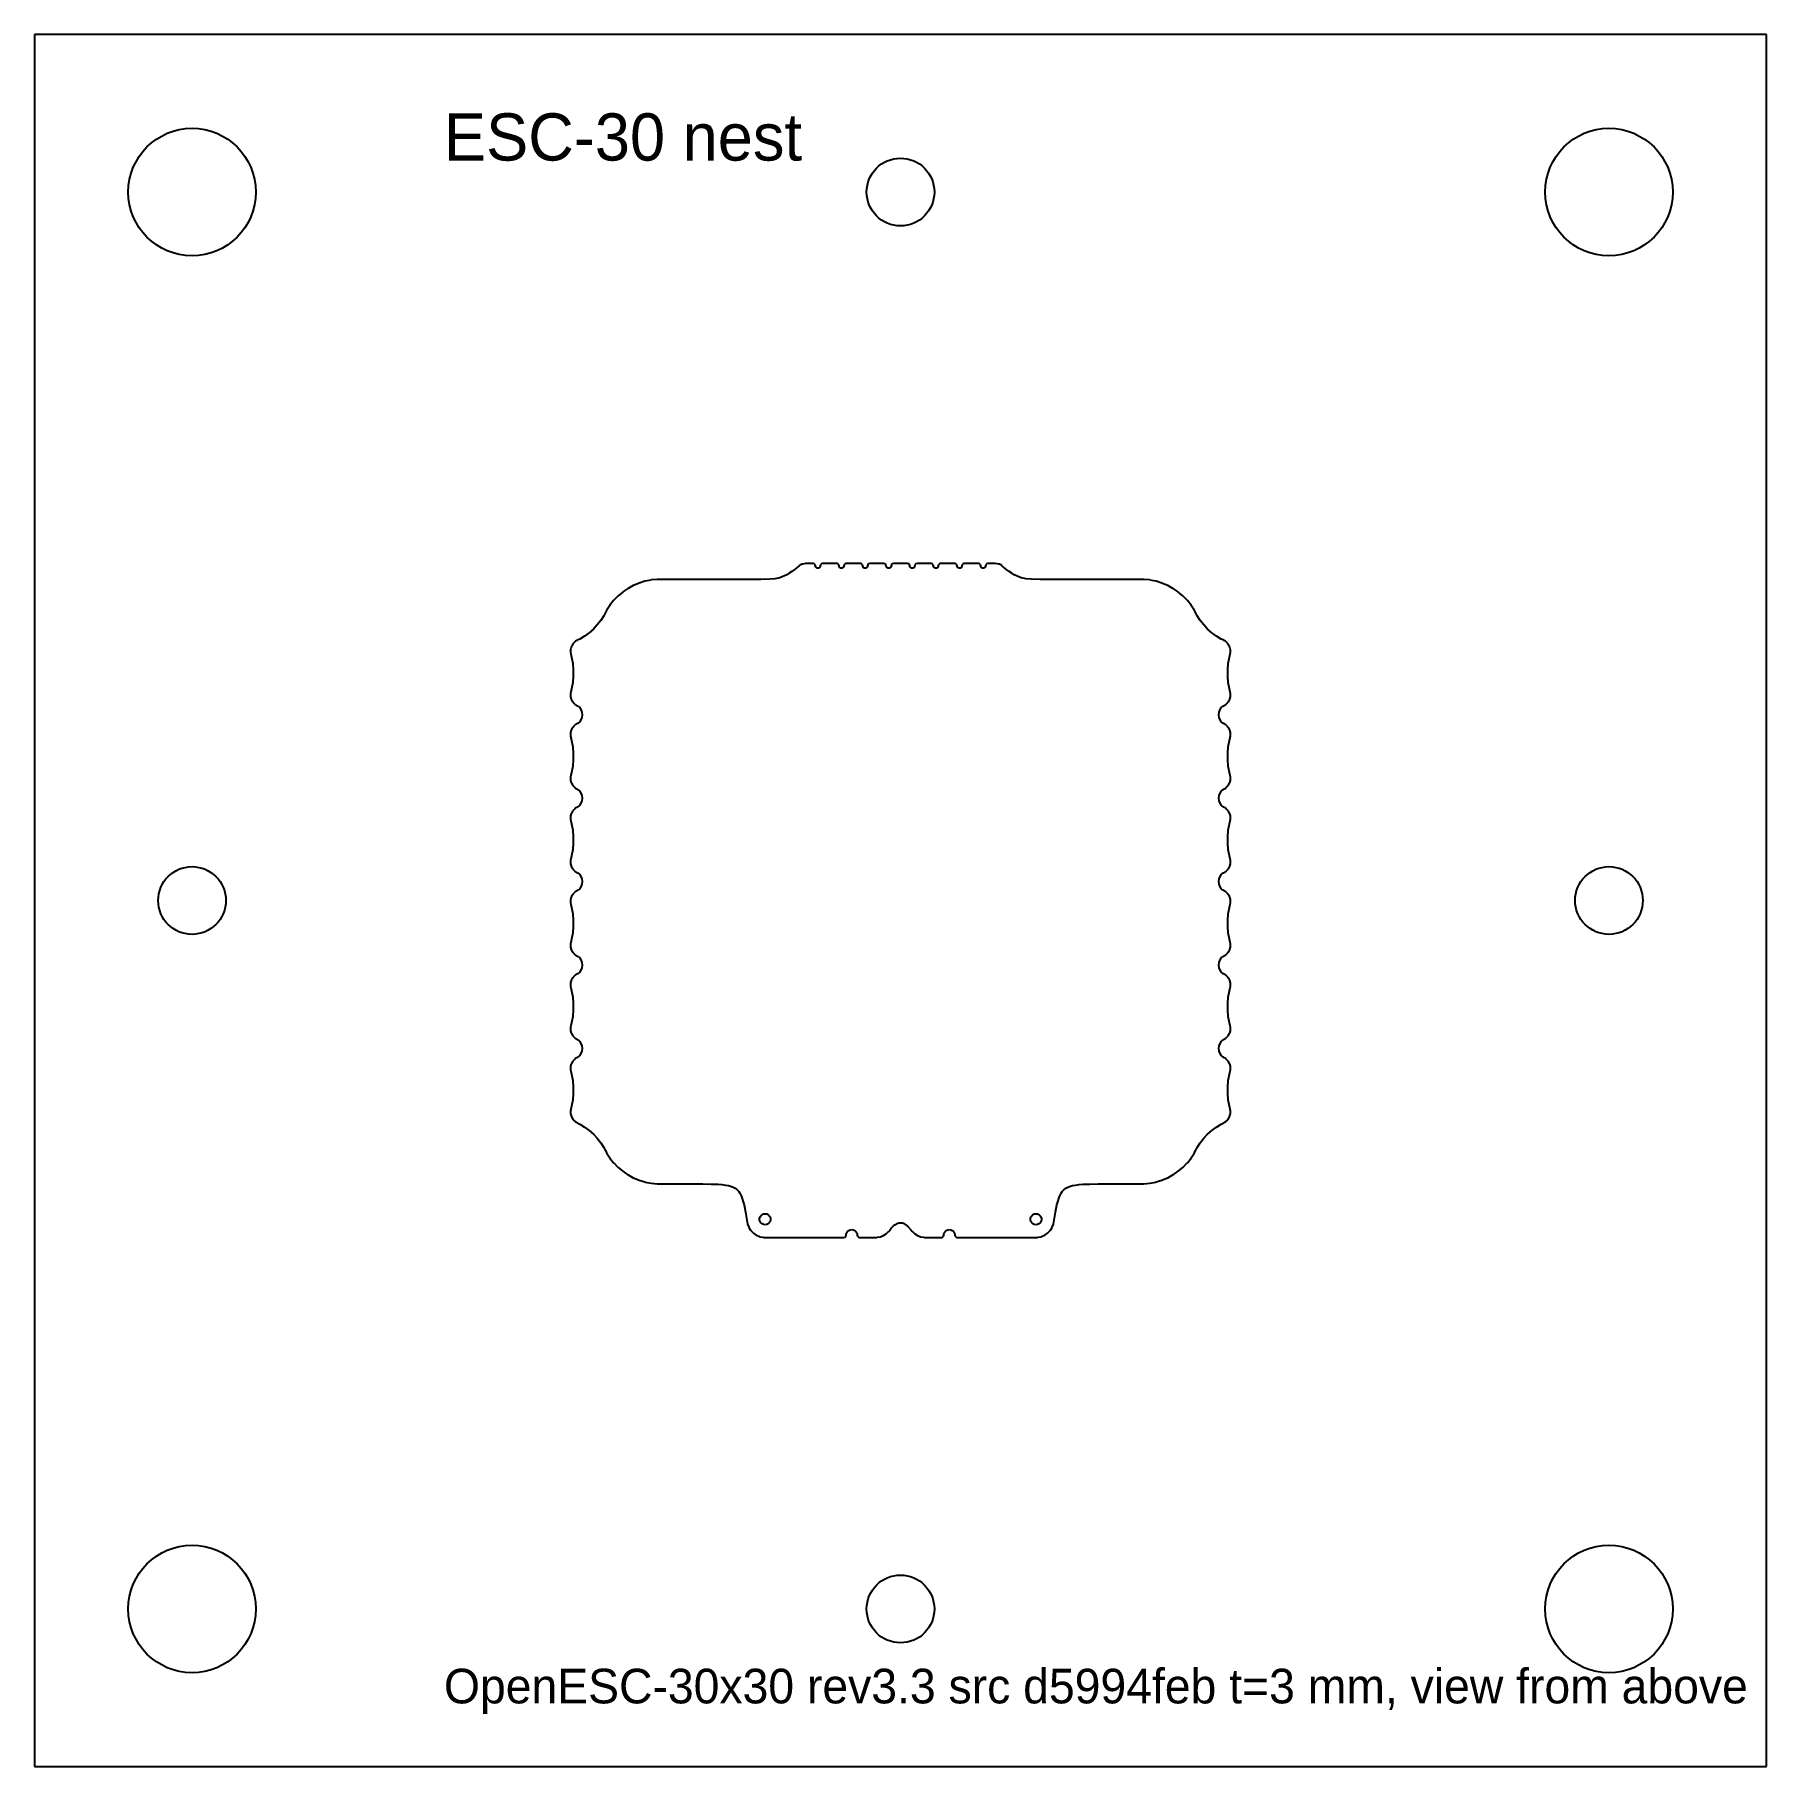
# Model space of a CAD drawing. Header units: millimetres. Extents: x -55 to 55, y -55 to 55.
import ezdxf

# ---------------------------------------------------------------- set-up
doc = ezdxf.new("R2010")
doc.units = ezdxf.units.MM

msp = doc.modelspace()

# ---------------------------------------------------------------- linework, layer by layer
at = {"layer": 'CUT'}
for p, q in [((55, 55), (-55, 55)), ((-55, 55), (-55, -55)), ((55, -55), (55, 55)), ((-6.75, 21.013), (-6.906, 20.896)), ((-6.445, 21.264), (-6.75, 21.013)), ((-6.431, 21.274), (-6.445, 21.264)), ((-6.363, 21.318), (-6.431, 21.274)), ((-6.336, 21.332), (-6.363, 21.318)), ((-6.255, 21.364), (-6.336, 21.332)), ((-6.219, 21.373), (-6.255, 21.364)), ((-6.019, 21.399), (-6.219, 21.373)), ((-6, 21.4), (-6.019, 21.399)), ((-5.55, 21.4), (-6, 21.4)), ((-5.481, 21.383), (-5.55, 21.4)), ((-5.423, 21.331), (-5.481, 21.383)), ((-5.4, 21.257), (-5.423, 21.331)), ((-5.399, 21.227), (-5.4, 21.257)), ((-5.38, 21.175), (-5.399, 21.227)), ((-5.346, 21.135), (-5.38, 21.175)), ((-5.301, 21.109), (-5.346, 21.135)), ((-5.25, 21.1), (-5.301, 21.109)), ((-5.199, 21.109), (-5.25, 21.1)), ((-5.154, 21.135), (-5.199, 21.109)), ((-5.12, 21.175), (-5.154, 21.135)), ((-5.101, 21.227), (-5.12, 21.175)), ((-5.1, 21.257), (-5.101, 21.227)), ((-5.08, 21.325), (-5.1, 21.257)), ((-5.025, 21.38), (-5.08, 21.325)), ((-4.95, 21.4), (-5.025, 21.38)), ((-4.05, 21.4), (-4.95, 21.4)), ((-3.981, 21.383), (-4.05, 21.4)), ((-3.923, 21.331), (-3.981, 21.383)), ((-3.9, 21.257), (-3.923, 21.331)), ((-3.899, 21.227), (-3.9, 21.257)), ((-3.88, 21.175), (-3.899, 21.227)), ((-3.846, 21.135), (-3.88, 21.175)), ((-3.801, 21.109), (-3.846, 21.135)), ((-3.75, 21.1), (-3.801, 21.109)), ((-3.699, 21.109), (-3.75, 21.1)), ((-3.654, 21.135), (-3.699, 21.109)), ((-3.62, 21.175), (-3.654, 21.135)), ((-3.601, 21.227), (-3.62, 21.175)), ((-3.6, 21.257), (-3.601, 21.227)), ((-3.58, 21.325), (-3.6, 21.257)), ((-3.525, 21.38), (-3.58, 21.325)), ((-3.45, 21.4), (-3.525, 21.38)), ((-2.55, 21.4), (-3.45, 21.4)), ((-2.481, 21.383), (-2.55, 21.4)), ((-2.423, 21.331), (-2.481, 21.383)), ((-2.4, 21.257), (-2.423, 21.331)), ((-2.399, 21.227), (-2.4, 21.257)), ((-2.38, 21.175), (-2.399, 21.227)), ((-2.346, 21.135), (-2.38, 21.175)), ((-2.301, 21.109), (-2.346, 21.135)), ((-2.25, 21.1), (-2.301, 21.109)), ((-2.199, 21.109), (-2.25, 21.1)), ((-2.154, 21.135), (-2.199, 21.109)), ((-2.12, 21.175), (-2.154, 21.135)), ((-2.101, 21.227), (-2.12, 21.175)), ((-2.1, 21.257), (-2.101, 21.227)), ((-2.08, 21.325), (-2.1, 21.257)), ((-2.025, 21.38), (-2.08, 21.325)), ((-1.95, 21.4), (-2.025, 21.38)), ((-1.05, 21.4), (-1.95, 21.4)), ((-0.981, 21.383), (-1.05, 21.4)), ((-0.923, 21.331), (-0.981, 21.383)), ((-0.9, 21.257), (-0.923, 21.331)), ((-0.899, 21.227), (-0.9, 21.257)), ((-0.88, 21.175), (-0.899, 21.227)), ((-0.846, 21.135), (-0.88, 21.175)), ((-0.801, 21.109), (-0.846, 21.135)), ((-0.75, 21.1), (-0.801, 21.109)), ((-0.699, 21.109), (-0.75, 21.1)), ((-0.654, 21.135), (-0.699, 21.109)), ((-0.62, 21.175), (-0.654, 21.135)), ((-0.601, 21.227), (-0.62, 21.175)), ((-0.6, 21.257), (-0.601, 21.227)), ((-0.58, 21.325), (-0.6, 21.257)), ((-0.525, 21.38), (-0.58, 21.325)), ((-0.45, 21.4), (-0.525, 21.38)), ((0.45, 21.4), (-0.45, 21.4)), ((0.519, 21.383), (0.45, 21.4)), ((0.577, 21.331), (0.519, 21.383)), ((0.6, 21.257), (0.577, 21.331)), ((0.601, 21.227), (0.6, 21.257)), ((0.62, 21.175), (0.601, 21.227)), ((0.654, 21.135), (0.62, 21.175)), ((0.699, 21.109), (0.654, 21.135)), ((0.75, 21.1), (0.699, 21.109)), ((0.801, 21.109), (0.75, 21.1)), ((0.846, 21.135), (0.801, 21.109)), ((0.88, 21.175), (0.846, 21.135)), ((0.899, 21.227), (0.88, 21.175)), ((0.9, 21.257), (0.899, 21.227)), ((0.92, 21.325), (0.9, 21.257)), ((0.975, 21.38), (0.92, 21.325)), ((1.05, 21.4), (0.975, 21.38)), ((1.95, 21.4), (1.05, 21.4)), ((2.019, 21.383), (1.95, 21.4)), ((2.077, 21.331), (2.019, 21.383)), ((2.1, 21.257), (2.077, 21.331)), ((2.101, 21.227), (2.1, 21.257)), ((2.12, 21.175), (2.101, 21.227)), ((2.154, 21.135), (2.12, 21.175)), ((2.199, 21.109), (2.154, 21.135)), ((2.25, 21.1), (2.199, 21.109)), ((2.301, 21.109), (2.25, 21.1)), ((2.346, 21.135), (2.301, 21.109)), ((2.38, 21.175), (2.346, 21.135)), ((2.399, 21.227), (2.38, 21.175)), ((2.4, 21.257), (2.399, 21.227)), ((2.42, 21.325), (2.4, 21.257)), ((2.475, 21.38), (2.42, 21.325)), ((2.55, 21.4), (2.475, 21.38)), ((3.45, 21.4), (2.55, 21.4)), ((3.519, 21.383), (3.45, 21.4)), ((3.577, 21.331), (3.519, 21.383)), ((3.6, 21.257), (3.577, 21.331)), ((3.601, 21.227), (3.6, 21.257)), ((3.62, 21.175), (3.601, 21.227)), ((3.654, 21.135), (3.62, 21.175)), ((3.699, 21.109), (3.654, 21.135)), ((3.75, 21.1), (3.699, 21.109)), ((3.801, 21.109), (3.75, 21.1)), ((3.846, 21.135), (3.801, 21.109)), ((3.88, 21.175), (3.846, 21.135)), ((3.899, 21.227), (3.88, 21.175)), ((3.9, 21.257), (3.899, 21.227)), ((3.92, 21.325), (3.9, 21.257)), ((3.975, 21.38), (3.92, 21.325)), ((4.05, 21.4), (3.975, 21.38)), ((4.95, 21.4), (4.05, 21.4)), ((5.019, 21.383), (4.95, 21.4)), ((5.077, 21.331), (5.019, 21.383)), ((5.1, 21.257), (5.077, 21.331)), ((5.101, 21.227), (5.1, 21.257)), ((5.12, 21.175), (5.101, 21.227)), ((5.154, 21.135), (5.12, 21.175)), ((5.199, 21.109), (5.154, 21.135)), ((5.25, 21.1), (5.199, 21.109)), ((5.301, 21.109), (5.25, 21.1)), ((5.346, 21.135), (5.301, 21.109)), ((5.38, 21.175), (5.346, 21.135)), ((5.399, 21.227), (5.38, 21.175)), ((5.4, 21.257), (5.399, 21.227)), ((5.42, 21.325), (5.4, 21.257)), ((5.475, 21.38), (5.42, 21.325)), ((5.55, 21.4), (5.475, 21.38)), ((6, 21.4), (5.55, 21.4)), ((6.015, 21.399), (6, 21.4)), ((6.134, 21.387), (6.015, 21.399)), ((6.146, 21.385), (6.134, 21.387)), ((6.247, 21.366), (6.146, 21.385)), ((6.281, 21.355), (6.247, 21.366)), ((6.367, 21.316), (6.281, 21.355)), ((6.391, 21.303), (6.367, 21.316)), ((6.434, 21.272), (6.391, 21.303)), ((6.443, 21.265), (6.434, 21.272)), ((6.444, 21.265), (6.443, 21.265)), ((6.75, 21.013), (6.444, 21.265)), ((6.906, 20.896), (6.75, 21.013)), ((-17.319, 19.817), (-17.633, 19.603)), ((-17.307, 19.825), (-17.319, 19.817)), ((-16.973, 20.007), (-17.307, 19.825)), ((-16.96, 20.013), (-16.973, 20.007)), ((-16.61, 20.161), (-16.96, 20.013)), ((-16.596, 20.166), (-16.61, 20.161)), ((-16.234, 20.278), (-16.596, 20.166)), ((-16.219, 20.282), (-16.234, 20.278)), ((-15.847, 20.357), (-16.219, 20.282)), ((-15.832, 20.359), (-15.847, 20.357)), ((-15.455, 20.397), (-15.832, 20.359)), ((-15.442, 20.398), (-15.455, 20.397)), ((-15.252, 20.4), (-15.442, 20.398)), ((-15.25, 20.4), (-15.252, 20.4)), ((-8.876, 20.4), (-15.25, 20.4)), ((-8.306, 20.41), (-8.876, 20.4)), ((-7.991, 20.426), (-8.306, 20.41)), ((-7.771, 20.466), (-7.991, 20.426)), ((-7.664, 20.497), (-7.771, 20.466)), ((-7.519, 20.551), (-7.664, 20.497)), ((-7.372, 20.617), (-7.519, 20.551)), ((-7.218, 20.697), (-7.372, 20.617)), ((-7.07, 20.785), (-7.218, 20.697)), ((-6.906, 20.896), (-7.07, 20.785)), ((7.07, 20.785), (6.906, 20.896)), ((7.218, 20.697), (7.07, 20.785)), ((7.372, 20.617), (7.218, 20.697)), ((7.519, 20.551), (7.372, 20.617)), ((7.664, 20.497), (7.519, 20.551)), ((7.771, 20.466), (7.664, 20.497)), ((7.991, 20.426), (7.771, 20.466)), ((8.306, 20.41), (7.991, 20.426)), ((8.876, 20.4), (8.306, 20.41)), ((15.25, 20.4), (8.876, 20.4)), ((15.252, 20.4), (15.25, 20.4)), ((15.442, 20.398), (15.252, 20.4)), ((15.455, 20.397), (15.442, 20.398)), ((15.832, 20.359), (15.455, 20.397)), ((15.847, 20.357), (15.832, 20.359)), ((16.219, 20.282), (15.847, 20.357)), ((16.234, 20.278), (16.219, 20.282)), ((16.596, 20.166), (16.234, 20.278)), ((16.61, 20.161), (16.596, 20.166)), ((16.96, 20.013), (16.61, 20.161)), ((16.973, 20.007), (16.96, 20.013)), ((17.307, 19.825), (16.973, 20.007)), ((17.319, 19.817), (17.307, 19.825)), ((17.633, 19.603), (17.319, 19.817)), ((-18.466, 18.747), (-18.671, 18.428)), ((-18.457, 18.76), (-18.466, 18.747)), ((-18.221, 19.057), (-18.457, 18.76)), ((-18.211, 19.068), (-18.221, 19.057)), ((-17.946, 19.34), (-18.211, 19.068)), ((-17.935, 19.35), (-17.946, 19.34)), ((-17.645, 19.594), (-17.935, 19.35)), ((-17.633, 19.603), (-17.645, 19.594)), ((17.645, 19.594), (17.633, 19.603)), ((17.935, 19.35), (17.645, 19.594)), ((17.946, 19.34), (17.935, 19.35)), ((18.211, 19.068), (17.946, 19.34)), ((18.221, 19.057), (18.211, 19.068)), ((18.457, 18.76), (18.221, 19.057)), ((18.466, 18.747), (18.457, 18.76)), ((18.671, 18.428), (18.466, 18.747)), ((-19.043, 17.786), (-19.263, 17.502)), ((-18.85, 18.09), (-19.043, 17.786)), ((-18.766, 18.249), (-18.85, 18.09)), ((-18.678, 18.417), (-18.766, 18.249)), ((-18.766, 18.249), (-18.766, 18.249)), ((-18.671, 18.428), (-18.678, 18.417)), ((18.678, 18.417), (18.671, 18.428)), ((18.766, 18.249), (18.678, 18.417)), ((18.767, 18.249), (18.766, 18.249)), ((18.85, 18.09), (18.767, 18.249)), ((19.043, 17.786), (18.85, 18.09)), ((19.263, 17.502), (19.043, 17.786)), ((-20.538, 16.524), (-20.612, 16.486)), ((-20.536, 16.526), (-20.538, 16.524)), ((-20.374, 16.605), (-20.536, 16.526)), ((-20.065, 16.79), (-20.374, 16.605)), ((-19.776, 17.002), (-20.065, 16.79)), ((-19.508, 17.24), (-19.776, 17.002)), ((-19.263, 17.502), (-19.508, 17.24)), ((19.508, 17.24), (19.263, 17.502)), ((19.776, 17.002), (19.508, 17.24)), ((20.065, 16.79), (19.776, 17.002)), ((20.374, 16.605), (20.065, 16.79)), ((20.536, 16.526), (20.374, 16.605)), ((20.538, 16.524), (20.536, 16.526)), ((20.612, 16.486), (20.538, 16.524)), ((-20.956, 15.95), (-20.959, 15.784)), ((-20.959, 15.784), (-20.956, 15.748)), ((-20.949, 15.99), (-20.956, 15.95)), ((-20.956, 15.748), (-20.938, 15.667)), ((-20.9, 16.149), (-20.949, 15.99)), ((-20.938, 15.667), (-20.937, 15.664)), ((-20.937, 15.664), (-20.888, 15.465)), ((-20.883, 16.186), (-20.9, 16.149)), ((-20.888, 15.465), (-20.819, 15.061)), ((-20.793, 16.325), (-20.883, 16.186)), ((-20.766, 16.356), (-20.793, 16.325)), ((-20.642, 16.466), (-20.766, 16.356)), ((-20.612, 16.486), (-20.642, 16.466)), ((20.642, 16.466), (20.612, 16.486)), ((20.766, 16.356), (20.642, 16.466)), ((20.793, 16.325), (20.766, 16.356)), ((20.883, 16.186), (20.793, 16.325)), ((20.819, 15.061), (20.888, 15.465)), ((20.9, 16.149), (20.883, 16.186)), ((20.888, 15.465), (20.937, 15.664)), ((20.949, 15.99), (20.9, 16.149)), ((20.937, 15.664), (20.938, 15.667)), ((20.938, 15.667), (20.956, 15.748)), ((20.956, 15.95), (20.949, 15.99)), ((20.959, 15.784), (20.956, 15.95)), ((20.956, 15.748), (20.959, 15.784)), ((-20.819, 15.061), (-20.785, 14.654)), ((-20.785, 14.654), (-20.785, 14.246)), ((20.785, 14.654), (20.819, 15.061)), ((20.785, 14.246), (20.785, 14.654)), ((-20.938, 13.233), (-20.955, 13.157)), ((-20.937, 13.236), (-20.938, 13.233)), ((-20.888, 13.435), (-20.937, 13.236)), ((-20.819, 13.839), (-20.888, 13.435)), ((-20.785, 14.246), (-20.819, 13.839)), ((20.819, 13.839), (20.785, 14.246)), ((20.888, 13.435), (20.819, 13.839)), ((20.937, 13.236), (20.888, 13.435)), ((20.938, 13.233), (20.937, 13.236)), ((20.955, 13.157), (20.938, 13.233)), ((-20.955, 13.157), (-20.958, 13.123)), ((-20.958, 13.123), (-20.958, 12.968)), ((-20.958, 12.968), (-20.952, 12.93)), ((-20.952, 12.93), (-20.912, 12.78)), ((-20.912, 12.78), (-20.897, 12.744)), ((-20.897, 12.744), (-20.819, 12.61)), ((-20.819, 12.61), (-20.796, 12.579)), ((-20.796, 12.579), (-20.687, 12.469)), ((-20.687, 12.469), (-20.656, 12.445)), ((-20.656, 12.445), (-20.522, 12.366)), ((-20.522, 12.366), (-20.491, 12.352)), ((-20.491, 12.352), (-20.452, 12.34)), ((-20.452, 12.34), (-20.444, 12.332)), ((-20.444, 12.332), (-20.386, 12.271)), ((-20.386, 12.271), (-20.295, 12.126)), ((-20.295, 12.126), (-20.24, 11.967)), ((20.24, 11.967), (20.295, 12.126)), ((20.295, 12.126), (20.386, 12.271)), ((20.386, 12.271), (20.444, 12.332)), ((20.444, 12.332), (20.452, 12.34)), ((20.452, 12.34), (20.491, 12.352)), ((20.491, 12.352), (20.522, 12.366)), ((20.522, 12.366), (20.656, 12.445)), ((20.656, 12.445), (20.687, 12.469)), ((20.687, 12.469), (20.796, 12.579)), ((20.796, 12.579), (20.819, 12.61)), ((20.819, 12.61), (20.897, 12.744)), ((20.897, 12.744), (20.912, 12.78)), ((20.912, 12.78), (20.952, 12.93)), ((20.952, 12.93), (20.958, 12.968)), ((20.958, 13.123), (20.955, 13.157)), ((20.958, 12.968), (20.958, 13.123)), ((-20.796, 11.021), (-20.819, 10.99)), ((-20.687, 11.131), (-20.796, 11.021)), ((-20.656, 11.155), (-20.687, 11.131)), ((-20.522, 11.234), (-20.656, 11.155)), ((-20.491, 11.248), (-20.522, 11.234)), ((-20.452, 11.26), (-20.491, 11.248)), ((-20.444, 11.268), (-20.452, 11.26)), ((-20.386, 11.329), (-20.444, 11.268)), ((-20.295, 11.474), (-20.386, 11.329)), ((-20.24, 11.633), (-20.295, 11.474)), ((-20.24, 11.967), (-20.221, 11.8)), ((-20.221, 11.8), (-20.24, 11.633)), ((20.221, 11.8), (20.24, 11.967)), ((20.24, 11.633), (20.221, 11.8)), ((20.295, 11.474), (20.24, 11.633)), ((20.386, 11.329), (20.295, 11.474)), ((20.444, 11.268), (20.386, 11.329)), ((20.452, 11.26), (20.444, 11.268)), ((20.491, 11.248), (20.452, 11.26)), ((20.522, 11.234), (20.491, 11.248)), ((20.656, 11.155), (20.522, 11.234)), ((20.687, 11.131), (20.656, 11.155)), ((20.796, 11.021), (20.687, 11.131)), ((20.819, 10.99), (20.796, 11.021)), ((-20.952, 10.67), (-20.958, 10.632)), ((-20.958, 10.632), (-20.958, 10.477)), ((-20.958, 10.477), (-20.955, 10.443)), ((-20.955, 10.443), (-20.938, 10.367)), ((-20.912, 10.82), (-20.952, 10.67)), ((-20.938, 10.367), (-20.937, 10.364)), ((-20.937, 10.364), (-20.888, 10.165)), ((-20.897, 10.856), (-20.912, 10.82)), ((-20.819, 10.99), (-20.897, 10.856)), ((-20.888, 10.165), (-20.819, 9.761)), ((20.897, 10.856), (20.819, 10.99)), ((20.819, 9.761), (20.888, 10.165)), ((20.888, 10.165), (20.937, 10.364)), ((20.912, 10.82), (20.897, 10.856)), ((20.952, 10.67), (20.912, 10.82)), ((20.937, 10.364), (20.938, 10.367)), ((20.938, 10.367), (20.955, 10.443)), ((20.958, 10.632), (20.952, 10.67)), ((20.955, 10.443), (20.958, 10.477)), ((20.958, 10.477), (20.958, 10.632)), ((-20.819, 9.761), (-20.785, 9.354)), ((-20.785, 8.946), (-20.819, 8.539)), ((-20.785, 9.354), (-20.785, 8.946)), ((20.785, 9.354), (20.819, 9.761)), ((20.785, 8.946), (20.785, 9.354)), ((20.819, 8.539), (20.785, 8.946)), ((-20.955, 7.857), (-20.958, 7.823)), ((-20.958, 7.823), (-20.958, 7.668)), ((-20.938, 7.933), (-20.955, 7.857)), ((-20.937, 7.936), (-20.938, 7.933)), ((-20.888, 8.135), (-20.937, 7.936)), ((-20.819, 8.539), (-20.888, 8.135)), ((20.888, 8.135), (20.819, 8.539)), ((20.937, 7.936), (20.888, 8.135)), ((20.938, 7.933), (20.937, 7.936)), ((20.955, 7.857), (20.938, 7.933)), ((20.958, 7.823), (20.955, 7.857)), ((20.958, 7.668), (20.958, 7.823)), ((-20.958, 7.668), (-20.952, 7.63)), ((-20.952, 7.63), (-20.912, 7.48)), ((-20.912, 7.48), (-20.897, 7.444)), ((-20.897, 7.444), (-20.819, 7.31)), ((-20.819, 7.31), (-20.796, 7.279)), ((-20.796, 7.279), (-20.687, 7.169)), ((-20.687, 7.169), (-20.656, 7.145)), ((-20.656, 7.145), (-20.522, 7.066)), ((-20.522, 7.066), (-20.491, 7.052)), ((-20.491, 7.052), (-20.452, 7.04)), ((-20.452, 7.04), (-20.444, 7.032)), ((-20.444, 7.032), (-20.386, 6.971)), ((-20.386, 6.971), (-20.295, 6.826)), ((-20.295, 6.826), (-20.24, 6.667)), ((-20.24, 6.667), (-20.221, 6.5)), ((20.221, 6.5), (20.24, 6.667)), ((20.24, 6.667), (20.295, 6.826)), ((20.295, 6.826), (20.386, 6.971)), ((20.386, 6.971), (20.444, 7.032)), ((20.444, 7.032), (20.452, 7.04)), ((20.452, 7.04), (20.491, 7.052)), ((20.491, 7.052), (20.522, 7.066)), ((20.522, 7.066), (20.656, 7.145)), ((20.656, 7.145), (20.687, 7.169)), ((20.687, 7.169), (20.796, 7.279)), ((20.796, 7.279), (20.819, 7.31)), ((20.819, 7.31), (20.897, 7.444)), ((20.897, 7.444), (20.912, 7.48)), ((20.912, 7.48), (20.952, 7.63)), ((20.952, 7.63), (20.958, 7.668)), ((-20.912, 5.52), (-20.952, 5.37)), ((-20.897, 5.556), (-20.912, 5.52)), ((-20.819, 5.69), (-20.897, 5.556)), ((-20.796, 5.721), (-20.819, 5.69)), ((-20.687, 5.831), (-20.796, 5.721)), ((-20.656, 5.855), (-20.687, 5.831)), ((-20.522, 5.934), (-20.656, 5.855)), ((-20.491, 5.948), (-20.522, 5.934)), ((-20.452, 5.96), (-20.491, 5.948)), ((-20.444, 5.968), (-20.452, 5.96)), ((-20.386, 6.029), (-20.444, 5.968)), ((-20.295, 6.174), (-20.386, 6.029)), ((-20.24, 6.333), (-20.295, 6.174)), ((-20.221, 6.5), (-20.24, 6.333)), ((20.24, 6.333), (20.221, 6.5)), ((20.295, 6.174), (20.24, 6.333)), ((20.386, 6.029), (20.295, 6.174)), ((20.444, 5.968), (20.386, 6.029)), ((20.452, 5.96), (20.444, 5.968)), ((20.491, 5.948), (20.452, 5.96)), ((20.522, 5.934), (20.491, 5.948)), ((20.656, 5.855), (20.522, 5.934)), ((20.687, 5.831), (20.656, 5.855)), ((20.796, 5.721), (20.687, 5.831)), ((20.819, 5.69), (20.796, 5.721)), ((20.897, 5.556), (20.819, 5.69)), ((20.912, 5.52), (20.897, 5.556)), ((20.952, 5.37), (20.912, 5.52)), ((-20.952, 5.37), (-20.958, 5.332)), ((-20.958, 5.332), (-20.958, 5.177)), ((-20.958, 5.177), (-20.955, 5.143)), ((-20.955, 5.143), (-20.938, 5.067)), ((-20.938, 5.067), (-20.937, 5.064)), ((-20.937, 5.064), (-20.888, 4.865)), ((-20.888, 4.865), (-20.819, 4.461)), ((-20.819, 4.461), (-20.785, 4.054)), ((20.785, 4.054), (20.819, 4.461)), ((20.819, 4.461), (20.888, 4.865)), ((20.888, 4.865), (20.937, 5.064)), ((20.937, 5.064), (20.938, 5.067)), ((20.938, 5.067), (20.955, 5.143)), ((20.958, 5.332), (20.952, 5.37)), ((20.955, 5.143), (20.958, 5.177)), ((20.958, 5.177), (20.958, 5.332)), ((-20.785, 3.646), (-20.819, 3.239)), ((-20.785, 4.054), (-20.785, 3.646)), ((20.785, 3.646), (20.785, 4.054)), ((20.819, 3.239), (20.785, 3.646)), ((-20.955, 2.557), (-20.958, 2.523)), ((-20.958, 2.523), (-20.958, 2.368)), ((-20.958, 2.368), (-20.952, 2.33)), ((-20.938, 2.633), (-20.955, 2.557)), ((-20.952, 2.33), (-20.912, 2.18)), ((-20.937, 2.636), (-20.938, 2.633)), ((-20.888, 2.835), (-20.937, 2.636)), ((-20.819, 3.239), (-20.888, 2.835)), ((20.888, 2.835), (20.819, 3.239)), ((20.937, 2.636), (20.888, 2.835)), ((20.912, 2.18), (20.952, 2.33)), ((20.938, 2.633), (20.937, 2.636)), ((20.955, 2.557), (20.938, 2.633)), ((20.952, 2.33), (20.958, 2.368)), ((20.958, 2.523), (20.955, 2.557)), ((20.958, 2.368), (20.958, 2.523)), ((-20.912, 2.18), (-20.897, 2.144)), ((-20.897, 2.144), (-20.819, 2.01)), ((-20.819, 2.01), (-20.796, 1.979)), ((-20.796, 1.979), (-20.687, 1.869)), ((-20.687, 1.869), (-20.656, 1.845)), ((-20.656, 1.845), (-20.522, 1.766)), ((-20.522, 1.766), (-20.491, 1.752)), ((-20.491, 1.752), (-20.452, 1.74)), ((-20.452, 1.74), (-20.444, 1.732)), ((-20.444, 1.732), (-20.386, 1.671)), ((-20.386, 1.671), (-20.295, 1.526)), ((-20.295, 1.526), (-20.24, 1.367)), ((-20.24, 1.367), (-20.221, 1.2)), ((-20.221, 1.2), (-20.24, 1.033)), ((20.221, 1.2), (20.24, 1.367)), ((20.24, 1.033), (20.221, 1.2)), ((20.24, 1.367), (20.295, 1.526)), ((20.295, 1.526), (20.386, 1.671)), ((20.386, 1.671), (20.444, 1.732)), ((20.444, 1.732), (20.452, 1.74)), ((20.452, 1.74), (20.491, 1.752)), ((20.491, 1.752), (20.522, 1.766)), ((20.522, 1.766), (20.656, 1.845)), ((20.656, 1.845), (20.687, 1.869)), ((20.687, 1.869), (20.796, 1.979)), ((20.796, 1.979), (20.819, 2.01)), ((20.819, 2.01), (20.897, 2.144)), ((20.897, 2.144), (20.912, 2.18)), ((-20.952, 0.07), (-20.958, 0.032)), ((-20.958, 0.032), (-20.958, -0.123)), ((-20.912, 0.22), (-20.952, 0.07)), ((-20.897, 0.256), (-20.912, 0.22)), ((-20.819, 0.39), (-20.897, 0.256)), ((-20.796, 0.421), (-20.819, 0.39)), ((-20.687, 0.531), (-20.796, 0.421)), ((-20.656, 0.555), (-20.687, 0.531)), ((-20.522, 0.634), (-20.656, 0.555)), ((-20.491, 0.648), (-20.522, 0.634)), ((-20.452, 0.66), (-20.491, 0.648)), ((-20.444, 0.668), (-20.452, 0.66)), ((-20.386, 0.729), (-20.444, 0.668)), ((-20.295, 0.874), (-20.386, 0.729)), ((-20.24, 1.033), (-20.295, 0.874)), ((20.295, 0.874), (20.24, 1.033)), ((20.386, 0.729), (20.295, 0.874)), ((20.444, 0.668), (20.386, 0.729)), ((20.452, 0.66), (20.444, 0.668)), ((20.491, 0.648), (20.452, 0.66)), ((20.522, 0.634), (20.491, 0.648)), ((20.656, 0.555), (20.522, 0.634)), ((20.687, 0.531), (20.656, 0.555)), ((20.796, 0.421), (20.687, 0.531)), ((20.819, 0.39), (20.796, 0.421)), ((20.897, 0.256), (20.819, 0.39)), ((20.912, 0.22), (20.897, 0.256)), ((20.952, 0.07), (20.912, 0.22)), ((20.958, 0.032), (20.952, 0.07)), ((20.958, -0.123), (20.958, 0.032)), ((-20.958, -0.123), (-20.955, -0.157)), ((-20.955, -0.157), (-20.938, -0.233)), ((-20.938, -0.233), (-20.937, -0.236)), ((-20.937, -0.236), (-20.888, -0.435)), ((-20.888, -0.435), (-20.819, -0.839)), ((-20.819, -0.839), (-20.785, -1.246)), ((20.785, -1.246), (20.819, -0.839)), ((20.819, -0.839), (20.888, -0.435)), ((20.888, -0.435), (20.937, -0.236)), ((20.937, -0.236), (20.938, -0.233)), ((20.938, -0.233), (20.955, -0.157)), ((20.955, -0.157), (20.958, -0.123)), ((-20.819, -2.061), (-20.888, -2.465)), ((-20.785, -1.654), (-20.819, -2.061)), ((-20.785, -1.246), (-20.785, -1.654)), ((20.785, -1.654), (20.785, -1.246)), ((20.819, -2.061), (20.785, -1.654)), ((20.888, -2.465), (20.819, -2.061)), ((-20.955, -2.743), (-20.958, -2.777)), ((-20.958, -2.777), (-20.958, -2.932)), ((-20.958, -2.932), (-20.952, -2.97)), ((-20.938, -2.667), (-20.955, -2.743)), ((-20.952, -2.97), (-20.912, -3.12)), ((-20.937, -2.664), (-20.938, -2.667)), ((-20.888, -2.465), (-20.937, -2.664)), ((-20.912, -3.12), (-20.897, -3.156)), ((-20.897, -3.156), (-20.819, -3.29)), ((-20.819, -3.29), (-20.796, -3.321)), ((20.796, -3.321), (20.819, -3.29)), ((20.819, -3.29), (20.897, -3.156)), ((20.937, -2.664), (20.888, -2.465)), ((20.897, -3.156), (20.912, -3.12)), ((20.912, -3.12), (20.952, -2.97)), ((20.938, -2.667), (20.937, -2.664)), ((20.955, -2.743), (20.938, -2.667)), ((20.952, -2.97), (20.958, -2.932)), ((20.958, -2.777), (20.955, -2.743)), ((20.958, -2.932), (20.958, -2.777)), ((-20.796, -3.321), (-20.687, -3.431)), ((-20.687, -3.431), (-20.656, -3.455)), ((-20.656, -3.455), (-20.522, -3.534)), ((-20.522, -3.534), (-20.491, -3.548)), ((-20.491, -3.548), (-20.452, -3.56)), ((-20.452, -3.56), (-20.444, -3.568)), ((-20.444, -3.568), (-20.386, -3.629)), ((-20.386, -3.629), (-20.295, -3.774)), ((-20.295, -3.774), (-20.24, -3.933)), ((-20.24, -4.267), (-20.295, -4.426)), ((-20.24, -3.933), (-20.221, -4.1)), ((-20.221, -4.1), (-20.24, -4.267)), ((20.221, -4.1), (20.24, -3.933)), ((20.24, -4.267), (20.221, -4.1)), ((20.24, -3.933), (20.295, -3.774)), ((20.295, -4.426), (20.24, -4.267)), ((20.295, -3.774), (20.386, -3.629)), ((20.386, -3.629), (20.444, -3.568)), ((20.444, -3.568), (20.452, -3.56)), ((20.452, -3.56), (20.491, -3.548)), ((20.491, -3.548), (20.522, -3.534)), ((20.522, -3.534), (20.656, -3.455)), ((20.656, -3.455), (20.687, -3.431)), ((20.687, -3.431), (20.796, -3.321)), ((-20.952, -5.23), (-20.958, -5.268)), ((-20.958, -5.268), (-20.958, -5.423)), ((-20.958, -5.423), (-20.955, -5.457)), ((-20.955, -5.457), (-20.938, -5.533)), ((-20.912, -5.08), (-20.952, -5.23)), ((-20.897, -5.044), (-20.912, -5.08)), ((-20.819, -4.91), (-20.897, -5.044)), ((-20.796, -4.879), (-20.819, -4.91)), ((-20.687, -4.769), (-20.796, -4.879)), ((-20.656, -4.745), (-20.687, -4.769)), ((-20.522, -4.666), (-20.656, -4.745)), ((-20.491, -4.652), (-20.522, -4.666)), ((-20.452, -4.64), (-20.491, -4.652)), ((-20.444, -4.632), (-20.452, -4.64)), ((-20.386, -4.571), (-20.444, -4.632)), ((-20.295, -4.426), (-20.386, -4.571)), ((20.386, -4.571), (20.295, -4.426)), ((20.444, -4.632), (20.386, -4.571)), ((20.452, -4.64), (20.444, -4.632)), ((20.491, -4.652), (20.452, -4.64)), ((20.522, -4.666), (20.491, -4.652)), ((20.656, -4.745), (20.522, -4.666)), ((20.687, -4.769), (20.656, -4.745)), ((20.796, -4.879), (20.687, -4.769)), ((20.819, -4.91), (20.796, -4.879)), ((20.897, -5.044), (20.819, -4.91)), ((20.912, -5.08), (20.897, -5.044)), ((20.952, -5.23), (20.912, -5.08)), ((20.938, -5.533), (20.955, -5.457)), ((20.958, -5.268), (20.952, -5.23)), ((20.955, -5.457), (20.958, -5.423)), ((20.958, -5.423), (20.958, -5.268)), ((-20.938, -5.533), (-20.937, -5.536)), ((-20.937, -5.536), (-20.888, -5.735)), ((-20.888, -5.735), (-20.819, -6.139)), ((-20.819, -6.139), (-20.785, -6.546)), ((-20.785, -6.546), (-20.785, -6.954)), ((20.785, -6.546), (20.819, -6.139)), ((20.785, -6.954), (20.785, -6.546)), ((20.819, -6.139), (20.888, -5.735)), ((20.888, -5.735), (20.937, -5.536)), ((20.937, -5.536), (20.938, -5.533)), ((-20.819, -7.361), (-20.888, -7.765)), ((-20.785, -6.954), (-20.819, -7.361)), ((20.819, -7.361), (20.785, -6.954)), ((20.888, -7.765), (20.819, -7.361)), ((-20.955, -8.043), (-20.958, -8.077)), ((-20.958, -8.077), (-20.958, -8.232)), ((-20.958, -8.232), (-20.952, -8.27)), ((-20.938, -7.967), (-20.955, -8.043)), ((-20.952, -8.27), (-20.912, -8.42)), ((-20.937, -7.964), (-20.938, -7.967)), ((-20.888, -7.765), (-20.937, -7.964)), ((-20.912, -8.42), (-20.897, -8.456)), ((-20.897, -8.456), (-20.819, -8.59)), ((-20.819, -8.59), (-20.796, -8.621)), ((-20.796, -8.621), (-20.687, -8.731)), ((-20.687, -8.731), (-20.656, -8.755)), ((-20.656, -8.755), (-20.522, -8.834)), ((20.522, -8.834), (20.656, -8.755)), ((20.656, -8.755), (20.687, -8.731)), ((20.687, -8.731), (20.796, -8.621)), ((20.796, -8.621), (20.819, -8.59)), ((20.819, -8.59), (20.897, -8.456)), ((20.937, -7.964), (20.888, -7.765)), ((20.897, -8.456), (20.912, -8.42)), ((20.912, -8.42), (20.952, -8.27)), ((20.938, -7.967), (20.937, -7.964)), ((20.955, -8.043), (20.938, -7.967)), ((20.952, -8.27), (20.958, -8.232)), ((20.958, -8.077), (20.955, -8.043)), ((20.958, -8.232), (20.958, -8.077)), ((-20.522, -8.834), (-20.491, -8.848)), ((-20.491, -8.848), (-20.452, -8.86)), ((-20.452, -8.86), (-20.444, -8.868)), ((-20.444, -8.868), (-20.386, -8.929)), ((-20.386, -9.871), (-20.444, -9.932)), ((-20.386, -8.929), (-20.295, -9.074)), ((-20.295, -9.726), (-20.386, -9.871)), ((-20.295, -9.074), (-20.24, -9.233)), ((-20.24, -9.567), (-20.295, -9.726)), ((-20.24, -9.233), (-20.221, -9.4)), ((-20.221, -9.4), (-20.24, -9.567)), ((20.221, -9.4), (20.24, -9.233)), ((20.24, -9.567), (20.221, -9.4)), ((20.24, -9.233), (20.295, -9.074)), ((20.295, -9.726), (20.24, -9.567)), ((20.295, -9.074), (20.386, -8.929)), ((20.386, -9.871), (20.295, -9.726)), ((20.386, -8.929), (20.444, -8.868)), ((20.444, -9.932), (20.386, -9.871)), ((20.444, -8.868), (20.452, -8.86)), ((20.452, -8.86), (20.491, -8.848)), ((20.491, -8.848), (20.522, -8.834)), ((-20.952, -10.53), (-20.958, -10.568)), ((-20.958, -10.568), (-20.958, -10.723)), ((-20.958, -10.723), (-20.955, -10.757)), ((-20.955, -10.757), (-20.938, -10.833)), ((-20.912, -10.38), (-20.952, -10.53)), ((-20.938, -10.833), (-20.937, -10.836)), ((-20.937, -10.836), (-20.888, -11.035)), ((-20.897, -10.344), (-20.912, -10.38)), ((-20.819, -10.21), (-20.897, -10.344)), ((-20.796, -10.179), (-20.819, -10.21)), ((-20.687, -10.069), (-20.796, -10.179)), ((-20.656, -10.045), (-20.687, -10.069)), ((-20.522, -9.966), (-20.656, -10.045)), ((-20.491, -9.952), (-20.522, -9.966)), ((-20.452, -9.94), (-20.491, -9.952)), ((-20.444, -9.932), (-20.452, -9.94)), ((20.452, -9.94), (20.444, -9.932)), ((20.491, -9.952), (20.452, -9.94)), ((20.522, -9.966), (20.491, -9.952)), ((20.656, -10.045), (20.522, -9.966)), ((20.687, -10.069), (20.656, -10.045)), ((20.796, -10.179), (20.687, -10.069)), ((20.819, -10.21), (20.796, -10.179)), ((20.897, -10.344), (20.819, -10.21)), ((20.888, -11.035), (20.937, -10.836)), ((20.912, -10.38), (20.897, -10.344)), ((20.952, -10.53), (20.912, -10.38)), ((20.937, -10.836), (20.938, -10.833)), ((20.938, -10.833), (20.955, -10.757)), ((20.958, -10.568), (20.952, -10.53)), ((20.955, -10.757), (20.958, -10.723)), ((20.958, -10.723), (20.958, -10.568)), ((-20.888, -11.035), (-20.819, -11.439)), ((-20.819, -11.439), (-20.785, -11.846)), ((-20.785, -11.846), (-20.785, -12.254)), ((20.785, -11.846), (20.819, -11.439)), ((20.785, -12.254), (20.785, -11.846)), ((20.819, -11.439), (20.888, -11.035)), ((-20.888, -13.065), (-20.937, -13.264)), ((-20.819, -12.661), (-20.888, -13.065)), ((-20.785, -12.254), (-20.819, -12.661)), ((20.819, -12.661), (20.785, -12.254)), ((20.888, -13.065), (20.819, -12.661)), ((20.937, -13.264), (20.888, -13.065)), ((-20.956, -13.348), (-20.959, -13.384)), ((-20.959, -13.384), (-20.956, -13.55)), ((-20.938, -13.267), (-20.956, -13.348)), ((-20.956, -13.55), (-20.949, -13.59)), ((-20.949, -13.59), (-20.9, -13.749)), ((-20.937, -13.264), (-20.938, -13.267)), ((-20.9, -13.749), (-20.883, -13.786)), ((-20.883, -13.786), (-20.793, -13.925)), ((-20.793, -13.925), (-20.766, -13.956)), ((-20.766, -13.956), (-20.642, -14.066)), ((-20.642, -14.066), (-20.612, -14.086)), ((-20.612, -14.086), (-20.538, -14.124)), ((-20.538, -14.124), (-20.536, -14.126)), ((-20.536, -14.126), (-20.374, -14.205)), ((-20.374, -14.205), (-20.065, -14.39)), ((20.065, -14.39), (20.374, -14.205)), ((20.374, -14.205), (20.536, -14.126)), ((20.536, -14.126), (20.538, -14.124)), ((20.538, -14.124), (20.612, -14.086)), ((20.612, -14.086), (20.642, -14.066)), ((20.642, -14.066), (20.766, -13.956)), ((20.766, -13.956), (20.793, -13.925)), ((20.793, -13.925), (20.883, -13.786)), ((20.883, -13.786), (20.9, -13.749)), ((20.9, -13.749), (20.949, -13.59)), ((20.938, -13.267), (20.937, -13.264)), ((20.956, -13.348), (20.938, -13.267)), ((20.949, -13.59), (20.956, -13.55)), ((20.959, -13.384), (20.956, -13.348)), ((20.956, -13.55), (20.959, -13.384)), ((-20.065, -14.39), (-19.776, -14.602)), ((-19.776, -14.602), (-19.508, -14.84)), ((-19.508, -14.84), (-19.263, -15.102)), ((-19.263, -15.102), (-19.043, -15.386)), ((-19.043, -15.386), (-18.85, -15.69)), ((18.85, -15.69), (19.043, -15.386)), ((19.043, -15.386), (19.263, -15.102)), ((19.263, -15.102), (19.508, -14.84)), ((19.508, -14.84), (19.776, -14.602)), ((19.776, -14.602), (20.065, -14.39)), ((-18.85, -15.69), (-18.766, -15.849)), ((-18.766, -15.849), (-18.766, -15.849)), ((-18.766, -15.849), (-18.678, -16.017)), ((-18.678, -16.017), (-18.671, -16.028)), ((-18.671, -16.028), (-18.466, -16.348)), ((-18.466, -16.348), (-18.457, -16.36)), ((-18.457, -16.36), (-18.221, -16.657)), ((18.221, -16.657), (18.457, -16.36)), ((18.457, -16.36), (18.466, -16.347)), ((18.466, -16.347), (18.671, -16.028)), ((18.671, -16.028), (18.678, -16.017)), ((18.678, -16.017), (18.766, -15.849)), ((18.766, -15.849), (18.85, -15.69)), ((18.766, -15.849), (18.766, -15.849)), ((-18.221, -16.657), (-18.211, -16.668)), ((-18.211, -16.668), (-17.946, -16.94)), ((-17.946, -16.94), (-17.935, -16.95)), ((-17.935, -16.95), (-17.645, -17.194)), ((-17.645, -17.194), (-17.633, -17.203)), ((-17.633, -17.203), (-17.319, -17.417)), ((-17.319, -17.417), (-17.307, -17.425)), ((-17.307, -17.425), (-16.973, -17.607)), ((16.973, -17.607), (17.307, -17.425)), ((17.307, -17.425), (17.319, -17.417)), ((17.319, -17.417), (17.633, -17.203)), ((17.633, -17.203), (17.645, -17.194)), ((17.645, -17.194), (17.935, -16.95)), ((17.935, -16.95), (17.946, -16.94)), ((17.946, -16.94), (18.211, -16.668)), ((18.211, -16.668), (18.221, -16.657)), ((-16.973, -17.607), (-16.96, -17.613)), ((-16.96, -17.613), (-16.61, -17.761)), ((-16.61, -17.761), (-16.596, -17.766)), ((-16.596, -17.766), (-16.234, -17.878)), ((-16.234, -17.878), (-16.219, -17.882)), ((-16.219, -17.882), (-15.847, -17.957)), ((-15.847, -17.957), (-15.832, -17.959)), ((-15.832, -17.959), (-15.455, -17.997)), ((-15.455, -17.997), (-15.442, -17.998)), ((-15.442, -17.998), (-15.252, -18)), ((-15.252, -18), (-15.25, -18)), ((-15.25, -18), (-12.556, -18)), ((-12.556, -18), (-12.037, -18.009)), ((-12.037, -18.009), (-11.588, -18.025)), ((-11.588, -18.025), (-11.342, -18.044)), ((-11.342, -18.044), (-11.119, -18.074)), ((-11.119, -18.074), (-10.921, -18.113)), ((-10.921, -18.113), (-10.728, -18.166)), ((-10.728, -18.166), (-10.674, -18.186)), ((-10.674, -18.186), (-10.506, -18.272)), ((-10.506, -18.272), (-10.399, -18.349)), ((-10.399, -18.349), (-10.333, -18.411)), ((-10.333, -18.411), (-10.273, -18.482)), ((-10.273, -18.482), (-10.205, -18.587)), ((-10.205, -18.587), (-10.104, -18.806)), ((10.104, -18.806), (10.206, -18.587)), ((10.206, -18.587), (10.273, -18.482)), ((10.273, -18.482), (10.333, -18.411)), ((10.333, -18.411), (10.399, -18.349)), ((10.399, -18.349), (10.506, -18.272)), ((10.506, -18.272), (10.674, -18.186)), ((10.674, -18.186), (10.728, -18.166)), ((10.728, -18.166), (10.921, -18.113)), ((10.921, -18.113), (11.119, -18.074)), ((11.119, -18.074), (11.342, -18.044)), ((11.342, -18.044), (11.588, -18.025)), ((11.588, -18.025), (12.037, -18.009)), ((12.037, -18.009), (12.556, -18)), ((12.556, -18), (15.25, -18)), ((15.25, -18), (15.252, -18)), ((15.252, -18), (15.442, -17.998)), ((15.442, -17.998), (15.455, -17.997)), ((15.455, -17.997), (15.832, -17.959)), ((15.832, -17.959), (15.847, -17.957)), ((15.847, -17.957), (16.219, -17.882)), ((16.219, -17.882), (16.234, -17.878)), ((16.234, -17.878), (16.596, -17.766)), ((16.596, -17.766), (16.61, -17.761)), ((16.61, -17.761), (16.96, -17.613)), ((16.96, -17.613), (16.973, -17.607)), ((-10.104, -18.806), (-9.99, -19.143)), ((-9.99, -19.143), (-9.936, -19.341)), ((-9.936, -19.341), (-9.838, -19.805)), ((9.838, -19.805), (9.936, -19.341)), ((9.936, -19.341), (9.99, -19.143)), ((9.99, -19.143), (10.104, -18.806)), ((-9.838, -19.805), (-9.737, -20.424)), ((-9.737, -20.424), (-9.737, -20.424)), ((-9.737, -20.424), (-9.736, -20.426)), ((-9.736, -20.426), (-9.719, -20.526)), ((-9.719, -20.526), (-9.712, -20.552)), ((-9.712, -20.552), (-9.642, -20.743)), ((-9.642, -20.743), (-9.628, -20.77)), ((-9.628, -20.77), (-9.521, -20.942)), ((-8.95, -20.25), (-8.948, -20.203)), ((-8.948, -20.297), (-8.95, -20.25)), ((-8.948, -20.203), (-8.919, -20.104)), ((-8.919, -20.396), (-8.948, -20.297)), ((-8.919, -20.104), (-8.865, -20.02)), ((-8.865, -20.48), (-8.919, -20.396)), ((-8.865, -20.02), (-8.79, -19.955)), ((-8.79, -20.545), (-8.865, -20.48)), ((-8.79, -19.955), (-8.699, -19.913)), ((-8.699, -20.587), (-8.79, -20.545)), ((-8.699, -19.913), (-8.6, -19.899)), ((-8.6, -20.601), (-8.699, -20.587)), ((-8.6, -19.899), (-8.501, -19.913)), ((-8.501, -20.587), (-8.6, -20.601)), ((-8.501, -19.913), (-8.41, -19.955)), ((-8.41, -20.545), (-8.501, -20.587)), ((-8.41, -19.955), (-8.335, -20.02)), ((-8.335, -20.48), (-8.41, -20.545)), ((-8.335, -20.02), (-8.281, -20.104)), ((-8.281, -20.396), (-8.335, -20.48)), ((-8.281, -20.104), (-8.253, -20.2)), ((-8.253, -20.3), (-8.281, -20.396)), ((-8.253, -20.2), (-8.253, -20.3)), ((-3.199, -20.913), (-3.1, -20.899)), ((-3.1, -20.899), (-3.001, -20.913)), ((-0.683, -20.944), (-0.583, -20.821)), ((-0.583, -20.821), (-0.443, -20.675)), ((-0.443, -20.675), (-0.366, -20.611)), ((-0.366, -20.611), (-0.205, -20.513)), ((-0.205, -20.513), (-0.166, -20.496)), ((-0.166, -20.496), (-0.114, -20.48)), ((-0.114, -20.48), (-0.06, -20.471)), ((-0.06, -20.471), (-0.034, -20.469)), ((-0.034, -20.469), (0.046, -20.472)), ((0.046, -20.472), (0.123, -20.483)), ((0.123, -20.483), (0.184, -20.5)), ((0.184, -20.5), (0.227, -20.519)), ((0.227, -20.519), (0.277, -20.55)), ((0.277, -20.55), (0.363, -20.619)), ((0.363, -20.619), (0.463, -20.714)), ((0.463, -20.714), (0.686, -20.948)), ((3.001, -20.913), (3.1, -20.899)), ((3.1, -20.899), (3.199, -20.913)), ((8.25, -20.25), (8.252, -20.203)), ((8.252, -20.297), (8.25, -20.25)), ((8.252, -20.203), (8.281, -20.104)), ((8.281, -20.396), (8.252, -20.297)), ((8.281, -20.104), (8.335, -20.02)), ((8.335, -20.48), (8.281, -20.396)), ((8.335, -20.02), (8.41, -19.955)), ((8.41, -20.545), (8.335, -20.48)), ((8.41, -19.955), (8.501, -19.913)), ((8.501, -20.587), (8.41, -20.545)), ((8.501, -19.913), (8.6, -19.899)), ((8.6, -20.601), (8.501, -20.587)), ((8.6, -19.899), (8.699, -19.913)), ((8.699, -20.587), (8.6, -20.601)), ((8.699, -19.913), (8.79, -19.955)), ((8.79, -20.545), (8.699, -20.587)), ((8.79, -19.955), (8.865, -20.02)), ((8.865, -20.48), (8.79, -20.545)), ((8.865, -20.02), (8.919, -20.104)), ((8.919, -20.396), (8.865, -20.48)), ((8.919, -20.104), (8.947, -20.2)), ((8.947, -20.3), (8.919, -20.396)), ((8.947, -20.2), (8.947, -20.3)), ((9.521, -20.942), (9.628, -20.77)), ((9.628, -20.77), (9.642, -20.743)), ((9.642, -20.743), (9.712, -20.552)), ((9.712, -20.552), (9.719, -20.526)), ((9.719, -20.526), (9.736, -20.426)), ((9.736, -20.426), (9.737, -20.424)), ((9.737, -20.424), (9.838, -19.805)), ((9.737, -20.424), (9.737, -20.424)), ((-9.521, -20.942), (-9.502, -20.966)), ((-9.502, -20.966), (-9.363, -21.114)), ((-9.363, -21.114), (-9.339, -21.133)), ((-9.339, -21.133), (-9.173, -21.25)), ((-9.173, -21.25), (-9.146, -21.264)), ((-9.146, -21.264), (-8.96, -21.345)), ((-8.96, -21.345), (-8.931, -21.354)), ((-8.931, -21.354), (-8.732, -21.395)), ((-8.732, -21.395), (-8.705, -21.398)), ((-8.705, -21.398), (-8.604, -21.4)), ((-8.604, -21.4), (-8.6, -21.4)), ((-8.6, -21.4), (-3.6, -21.4)), ((-3.6, -21.4), (-3.525, -21.38)), ((-3.525, -21.38), (-3.47, -21.325)), ((-3.47, -21.325), (-3.45, -21.255)), ((-3.45, -21.255), (-3.448, -21.203)), ((-3.448, -21.203), (-3.419, -21.104)), ((-3.419, -21.104), (-3.365, -21.02)), ((-3.365, -21.02), (-3.29, -20.955)), ((-3.29, -20.955), (-3.199, -20.913)), ((-3.001, -20.913), (-2.91, -20.955)), ((-2.91, -20.955), (-2.835, -21.02)), ((-2.835, -21.02), (-2.781, -21.104)), ((-2.781, -21.104), (-2.752, -21.203)), ((-2.752, -21.203), (-2.75, -21.255)), ((-2.75, -21.255), (-2.727, -21.33)), ((-2.727, -21.33), (-2.67, -21.382)), ((-2.67, -21.382), (-2.6, -21.4)), ((-2.6, -21.4), (-1.6, -21.4)), ((-1.6, -21.4), (-1.597, -21.4)), ((-1.597, -21.4), (-1.504, -21.398)), ((-1.504, -21.398), (-1.48, -21.395)), ((-1.48, -21.395), (-1.297, -21.361)), ((-1.297, -21.361), (-1.27, -21.354)), ((-1.27, -21.354), (-1.097, -21.286)), ((-1.097, -21.286), (-1.073, -21.274)), ((-1.073, -21.274), (-0.915, -21.176)), ((-0.915, -21.176), (-0.893, -21.159)), ((-0.893, -21.159), (-0.756, -21.034)), ((-0.756, -21.034), (-0.739, -21.016)), ((-0.739, -21.016), (-0.683, -20.944)), ((0.686, -20.948), (0.739, -21.016)), ((0.739, -21.016), (0.756, -21.034)), ((0.756, -21.034), (0.893, -21.159)), ((0.893, -21.159), (0.915, -21.176)), ((0.915, -21.176), (1.073, -21.274)), ((1.073, -21.274), (1.097, -21.286)), ((1.097, -21.286), (1.27, -21.354)), ((1.27, -21.354), (1.297, -21.361)), ((1.297, -21.361), (1.48, -21.395)), ((1.48, -21.395), (1.504, -21.398)), ((1.504, -21.398), (1.597, -21.4)), ((1.597, -21.4), (1.6, -21.4)), ((1.6, -21.4), (2.6, -21.4)), ((2.6, -21.4), (2.675, -21.38)), ((2.675, -21.38), (2.73, -21.325)), ((2.73, -21.325), (2.75, -21.255)), ((2.75, -21.255), (2.752, -21.203)), ((2.752, -21.203), (2.781, -21.104)), ((2.781, -21.104), (2.835, -21.02)), ((2.835, -21.02), (2.91, -20.955)), ((2.91, -20.955), (3.001, -20.913)), ((3.199, -20.913), (3.29, -20.955)), ((3.29, -20.955), (3.365, -21.02)), ((3.365, -21.02), (3.419, -21.104)), ((3.419, -21.104), (3.448, -21.203)), ((3.448, -21.203), (3.45, -21.255)), ((3.45, -21.255), (3.473, -21.33)), ((3.473, -21.33), (3.53, -21.382)), ((3.53, -21.382), (3.6, -21.4)), ((3.6, -21.4), (8.6, -21.4)), ((8.6, -21.4), (8.604, -21.4)), ((8.604, -21.4), (8.705, -21.398)), ((8.705, -21.398), (8.732, -21.395)), ((8.732, -21.395), (8.931, -21.354)), ((8.931, -21.354), (8.96, -21.345)), ((8.96, -21.345), (9.146, -21.264)), ((9.146, -21.264), (9.173, -21.25)), ((9.173, -21.25), (9.339, -21.133)), ((9.339, -21.133), (9.363, -21.114)), ((9.363, -21.114), (9.502, -20.966)), ((9.502, -20.966), (9.521, -20.942)), ((-55, -55), (55, -55))]:
    msp.add_line(p, q, dxfattribs=at)
for centre, radius in [((-45, 45), 4.05), ((45, 45), 4.05), ((0, 45), 2.15), ((-45, 0), 2.15), ((45, 0), 2.15), ((-45, -45), 4.05), ((45, -45), 4.05), ((0, -45), 2.15)]:
    msp.add_circle(centre, radius, dxfattribs=at)

# ---------------------------------------------------------------- texts
at = {"layer": 'ENGRAVE'}
for s, height, p in [('ESC-30 nest', 3, (-29, 47)), ('OpenESC-30x30 rev3.3 src d5994feb t=3 mm, view from above', 2.2, (-29, -51))]:
    msp.add_text(s, height=height, dxfattribs=at).set_placement(p)

doc.saveas('drawing.dxf')
